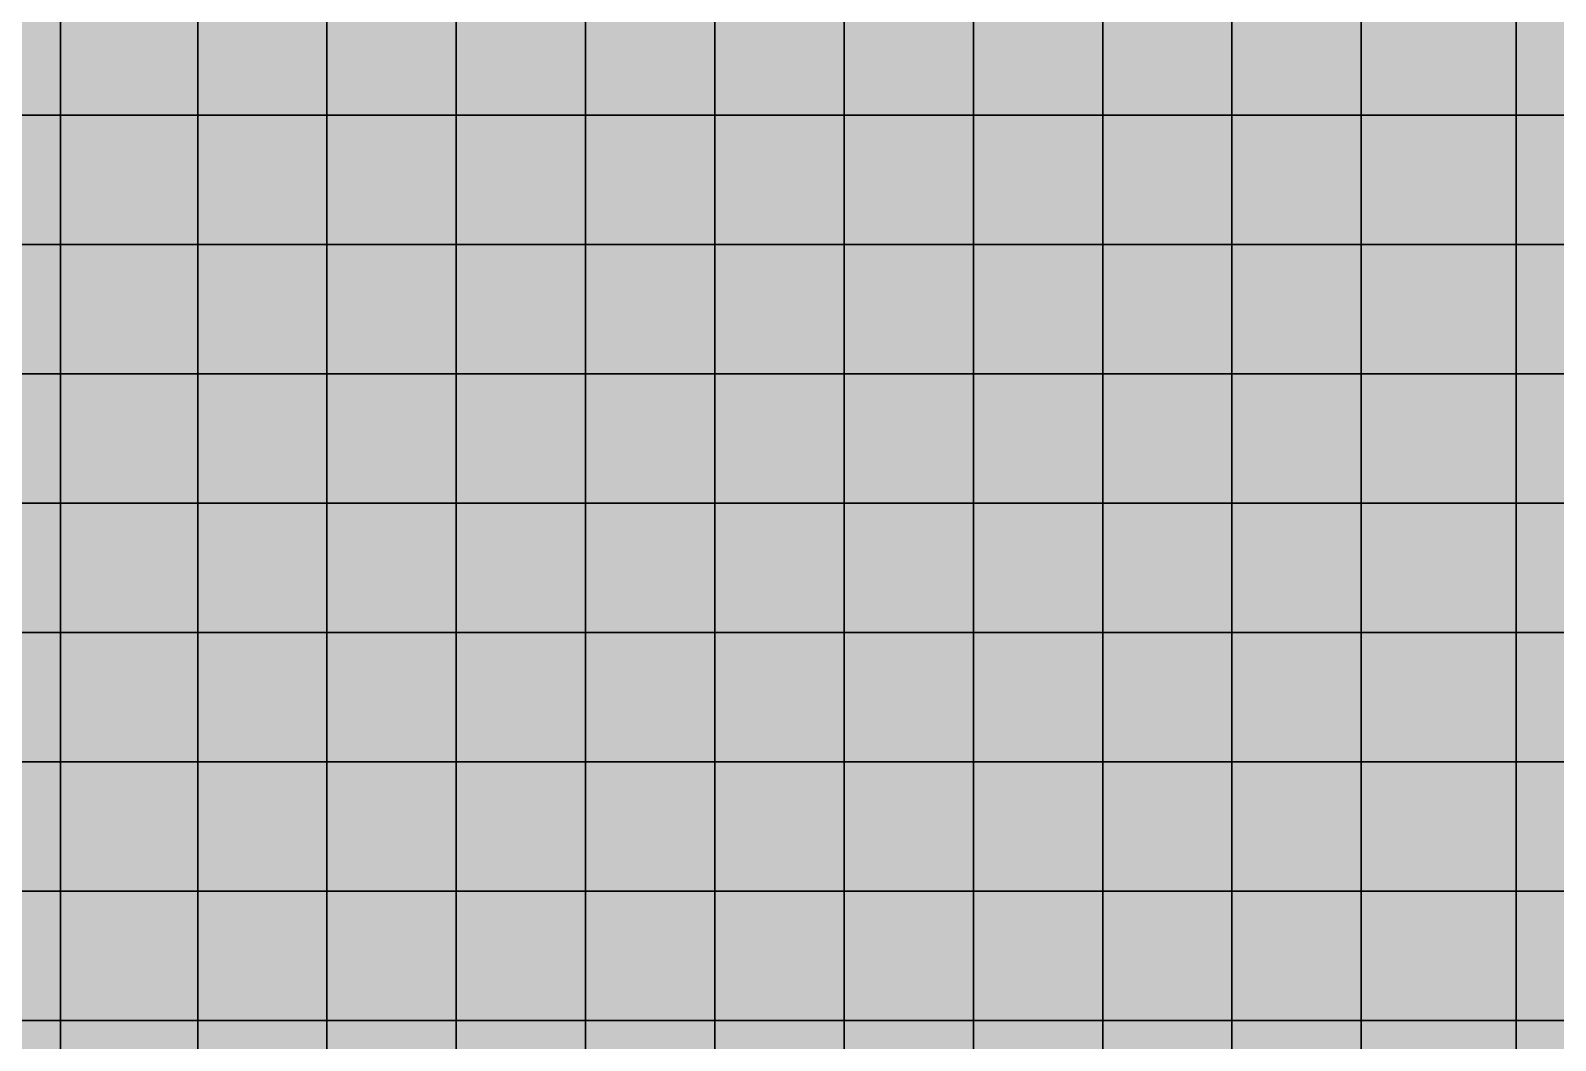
# Model space of a CAD drawing. Header units: inches. Extents: x -100 to 100, y -41 to 41.
# Drawn here: x 12.02 to 23.81, y -18.15 to -10.34 of the extents above; entities that cross this region are included whole.
import ezdxf

# ---------------------------------------------------------------- set-up
doc = ezdxf.new("R2010")
doc.units = ezdxf.units.IN
doc.header["$MEASUREMENT"] = 0

msp = doc.modelspace()

# ---------------------------------------------------------------- linework, layer by layer
at = {"color": 250, "true_color": 0x36353d, "transparency": 33554687}
for p, q in [((12.25, -10), (12.25, -11)), ((12.25, -11), (12.25, -12)), ((23.51, -11), (23.51, -11)), ((12.25, -12), (12.25, -13)), ((23.51, -12), (23.51, -12)), ((12.25, -13), (12.25, -14)), ((23.51, -13), (23.51, -13)), ((12.25, -14), (12.25, -15)), ((23.51, -14), (23.51, -14)), ((12.25, -15), (12.25, -16)), ((23.51, -15), (23.51, -15)), ((12.25, -16), (12.25, -17)), ((23.51, -16), (23.51, -16)), ((12.25, -17), (12.25, -18)), ((23.51, -17), (23.51, -17)), ((12.25, -18), (12.25, -19)), ((23.51, -18), (23.51, -18))]:
    msp.add_line(p, q, dxfattribs=at)
at = {"color": 18, "true_color": 0x000000, "transparency": 33554532}
for p, q in [((12.25, -10), (12.25, -11)), ((12.25, -11), (12.25, -10)), ((12.25, -10), (12.25, -11)), ((13.31103, -11), (13.31103, -10)), ((13.31103, -10), (13.31103, -11)), ((14.31103, -11), (14.31103, -10)), ((14.31103, -10), (14.31103, -11)), ((15.31103, -11), (15.31103, -10)), ((15.31103, -10), (15.31103, -11)), ((16.31103, -11), (16.31103, -10)), ((16.31103, -10), (16.31103, -11)), ((17.31103, -11), (17.31103, -10)), ((17.31103, -10), (17.31103, -11)), ((18.31103, -11), (18.31103, -10)), ((18.31103, -10), (18.31103, -11)), ((19.31103, -11), (19.31103, -10)), ((19.31103, -10), (19.31103, -11)), ((20.31103, -11), (20.31103, -10)), ((20.31103, -10), (20.31103, -11)), ((21.31103, -11), (21.31103, -10)), ((21.31103, -10), (21.31103, -11)), ((22.31103, -11), (22.31103, -10)), ((22.31103, -10), (22.31103, -11)), ((23.51, -11), (23.51, -10)), ((23.51, -10), (23.51, -11)), ((23.51, -11), (23.51, -10)), ((0.99, -11), (12.25, -11)), ((12.25, -11), (11.31103, -11)), ((11.31103, -11), (12.25, -11)), ((12.25, -11), (23.51, -11)), ((12.25, -11), (12.25, -12)), ((12.25, -12), (12.25, -11)), ((13.31103, -11), (12.25, -11)), ((12.25, -11), (12.25, -12)), ((12.25, -11), (13.31103, -11)), ((13.31103, -12), (13.31103, -11)), ((14.31103, -11), (13.31103, -11)), ((13.31103, -11), (13.31103, -12)), ((13.31103, -11), (14.31103, -11)), ((14.31103, -12), (14.31103, -11)), ((14.31103, -11), (15.31103, -11)), ((15.31103, -11), (14.31103, -11)), ((14.31103, -11), (14.31103, -12)), ((15.31103, -12), (15.31103, -11)), ((15.31103, -11), (15.31103, -12)), ((16.31103, -11), (15.31103, -11)), ((15.31103, -11), (16.31103, -11)), ((16.31103, -12), (16.31103, -11)), ((17.31103, -11), (16.31103, -11)), ((16.31103, -11), (16.31103, -12)), ((16.31103, -11), (17.31103, -11)), ((17.31103, -12), (17.31103, -11)), ((17.31103, -11), (17.31103, -12)), ((18.31103, -11), (17.31103, -11)), ((17.31103, -11), (18.31103, -11)), ((18.31103, -12), (18.31103, -11)), ((18.31103, -11), (19.31103, -11)), ((18.31103, -11), (18.31103, -12)), ((19.31103, -11), (18.31103, -11)), ((19.31103, -12), (19.31103, -11)), ((19.31103, -11), (19.31103, -12)), ((20.31103, -11), (19.31103, -11)), ((19.31103, -11), (20.31103, -11)), ((20.31103, -12), (20.31103, -11)), ((20.31103, -11), (20.31103, -12)), ((21.31103, -11), (20.31103, -11)), ((20.31103, -11), (21.31103, -11)), ((21.31103, -12), (21.31103, -11)), ((22.31103, -11), (21.31103, -11)), ((21.31103, -11), (21.31103, -12)), ((21.31103, -11), (22.31103, -11)), ((22.31103, -12), (22.31103, -11)), ((23.51, -11), (22.31103, -11)), ((22.31103, -11), (22.31103, -12)), ((22.31103, -11), (23.51, -11)), ((23.51, -12), (23.51, -11)), ((23.51, -11), (23.51, -12)), ((24.6, -11), (23.51, -11)), ((23.51, -11), (24.6, -11)), ((23.51, -12), (23.51, -11)), ((23.51, -11), (23.51, -11)), ((23.51, -11), (23.51, -11)), ((0.99, -12), (12.25, -12)), ((12.25, -12), (11.31103, -12)), ((11.31103, -12), (12.25, -12)), ((12.25, -12), (23.51, -12)), ((12.25, -12), (12.25, -13)), ((12.25, -13), (12.25, -12)), ((12.25, -12), (12.25, -13)), ((13.31103, -12), (12.25, -12)), ((12.25, -12), (13.31103, -12)), ((13.31103, -13), (13.31103, -12)), ((14.31103, -12), (13.31103, -12)), ((13.31103, -12), (13.31103, -13)), ((13.31103, -12), (14.31103, -12)), ((14.31103, -13), (14.31103, -12)), ((14.31103, -12), (14.31103, -13)), ((15.31103, -12), (14.31103, -12)), ((14.31103, -12), (15.31103, -12)), ((15.31103, -13), (15.31103, -12)), ((15.31103, -12), (15.31103, -13)), ((16.31103, -12), (15.31103, -12)), ((15.31103, -12), (16.31103, -12)), ((16.31103, -13), (16.31103, -12)), ((17.31103, -12), (16.31103, -12)), ((16.31103, -12), (16.31103, -13)), ((16.31103, -12), (17.31103, -12)), ((17.31103, -13), (17.31103, -12)), ((17.31103, -12), (17.31103, -13)), ((18.31103, -12), (17.31103, -12)), ((17.31103, -12), (18.31103, -12)), ((18.31103, -13), (18.31103, -12)), ((18.31103, -12), (18.31103, -13)), ((19.31103, -12), (18.31103, -12)), ((18.31103, -12), (19.31103, -12)), ((19.31103, -13), (19.31103, -12)), ((19.31103, -12), (19.31103, -13)), ((20.31103, -12), (19.31103, -12)), ((19.31103, -12), (20.31103, -12)), ((20.31103, -13), (20.31103, -12)), ((20.31103, -12), (20.31103, -13)), ((21.31103, -12), (20.31103, -12)), ((20.31103, -12), (21.31103, -12)), ((21.31103, -13), (21.31103, -12)), ((21.31103, -12), (21.31103, -13)), ((22.31103, -12), (21.31103, -12)), ((21.31103, -12), (22.31103, -12)), ((22.31103, -13), (22.31103, -12)), ((23.51, -12), (22.31103, -12)), ((22.31103, -12), (22.31103, -13)), ((22.31103, -12), (23.51, -12)), ((23.51, -13), (23.51, -12)), ((23.51, -12), (23.51, -13)), ((24.6, -12), (23.51, -12)), ((23.51, -12), (24.6, -12)), ((23.51, -13), (23.51, -12)), ((23.51, -12), (23.51, -12)), ((23.51, -12), (23.51, -12)), ((0.99, -13), (12.25, -13)), ((11.31103, -13), (12.25, -13)), ((12.25, -13), (11.31103, -13)), ((12.25, -13), (23.51, -13)), ((12.25, -13), (12.25, -14)), ((12.25, -14), (12.25, -13)), ((12.25, -13), (12.25, -14)), ((13.31103, -13), (12.25, -13)), ((12.25, -13), (13.31103, -13)), ((13.31103, -14), (13.31103, -13)), ((14.31103, -13), (13.31103, -13)), ((13.31103, -13), (13.31103, -14)), ((13.31103, -13), (14.31103, -13)), ((14.31103, -14), (14.31103, -13)), ((15.31103, -13), (14.31103, -13)), ((14.31103, -13), (14.31103, -14)), ((14.31103, -13), (15.31103, -13)), ((15.31103, -14), (15.31103, -13)), ((15.31103, -13), (15.31103, -14)), ((16.31103, -13), (15.31103, -13)), ((15.31103, -13), (16.31103, -13)), ((16.31103, -14), (16.31103, -13)), ((17.31103, -13), (16.31103, -13)), ((16.31103, -13), (16.31103, -14)), ((16.31103, -13), (17.31103, -13)), ((17.31103, -14), (17.31103, -13)), ((17.31103, -13), (17.31103, -14)), ((18.31103, -13), (17.31103, -13)), ((17.31103, -13), (18.31103, -13)), ((18.31103, -14), (18.31103, -13)), ((18.31103, -13), (18.31103, -14)), ((19.31103, -13), (18.31103, -13)), ((18.31103, -13), (19.31103, -13)), ((19.31103, -14), (19.31103, -13)), ((19.31103, -13), (19.31103, -14)), ((20.31103, -13), (19.31103, -13)), ((19.31103, -13), (20.31103, -13)), ((20.31103, -14), (20.31103, -13)), ((20.31103, -13), (20.31103, -14)), ((21.31103, -13), (20.31103, -13)), ((20.31103, -13), (21.31103, -13)), ((21.31103, -14), (21.31103, -13)), ((22.31103, -13), (21.31103, -13)), ((21.31103, -13), (21.31103, -14)), ((21.31103, -13), (22.31103, -13)), ((22.31103, -14), (22.31103, -13)), ((23.51, -13), (22.31103, -13)), ((22.31103, -13), (22.31103, -14)), ((22.31103, -13), (23.51, -13)), ((23.51, -14), (23.51, -13)), ((23.51, -13), (23.51, -14)), ((24.6, -13), (23.51, -13)), ((23.51, -13), (24.6, -13)), ((23.51, -14), (23.51, -13)), ((23.51, -13), (23.51, -13)), ((23.51, -13), (23.51, -13)), ((0.99, -14), (12.25, -14)), ((12.25, -14), (11.31103, -14)), ((11.31103, -14), (12.25, -14)), ((12.25, -14), (23.51, -14)), ((12.25, -14), (12.25, -15)), ((12.25, -15), (12.25, -14)), ((13.31103, -14), (12.25, -14)), ((12.25, -14), (12.25, -15)), ((12.25, -14), (13.31103, -14)), ((13.31103, -15), (13.31103, -14)), ((14.31103, -14), (13.31103, -14)), ((13.31103, -14), (13.31103, -15)), ((13.31103, -14), (14.31103, -14)), ((14.31103, -15), (14.31103, -14)), ((15.31103, -14), (14.31103, -14)), ((14.31103, -14), (14.31103, -15)), ((14.31103, -14), (15.31103, -14)), ((15.31103, -15), (15.31103, -14)), ((15.31103, -14), (16.31103, -14)), ((16.31103, -14), (15.31103, -14)), ((15.31103, -14), (15.31103, -15)), ((16.31103, -15), (16.31103, -14)), ((17.31103, -14), (16.31103, -14)), ((16.31103, -14), (16.31103, -15)), ((16.31103, -14), (17.31103, -14)), ((17.31103, -15), (17.31103, -14)), ((18.31103, -14), (17.31103, -14)), ((17.31103, -14), (17.31103, -15)), ((17.31103, -14), (18.31103, -14)), ((18.31103, -15), (18.31103, -14)), ((19.31103, -14), (18.31103, -14)), ((18.31103, -14), (18.31103, -15)), ((18.31103, -14), (19.31103, -14)), ((19.31103, -15), (19.31103, -14)), ((19.31103, -14), (20.31103, -14)), ((20.31103, -14), (19.31103, -14)), ((19.31103, -14), (19.31103, -15)), ((20.31103, -15), (20.31103, -14)), ((20.31103, -14), (20.31103, -15)), ((21.31103, -14), (20.31103, -14)), ((20.31103, -14), (21.31103, -14)), ((21.31103, -15), (21.31103, -14)), ((22.31103, -14), (21.31103, -14)), ((21.31103, -14), (21.31103, -15)), ((21.31103, -14), (22.31103, -14)), ((22.31103, -15), (22.31103, -14)), ((23.51, -14), (22.31103, -14)), ((22.31103, -14), (22.31103, -15)), ((22.31103, -14), (23.51, -14)), ((23.51, -15), (23.51, -14)), ((24.6, -14), (23.51, -14)), ((23.51, -14), (23.51, -15)), ((23.51, -14), (24.6, -14)), ((23.51, -15), (23.51, -14)), ((23.51, -14), (23.51, -14)), ((23.51, -14), (23.51, -14)), ((0.99, -15), (12.25, -15)), ((12.25, -15), (11.31103, -15)), ((11.31103, -15), (12.25, -15)), ((12.25, -15), (23.51, -15)), ((12.25, -15), (12.25, -16)), ((12.25, -16), (12.25, -15)), ((12.25, -15), (12.25, -16)), ((13.31103, -15), (12.25, -15)), ((12.25, -15), (13.31103, -15)), ((13.31103, -16), (13.31103, -15)), ((13.31103, -15), (13.31103, -16)), ((14.31103, -15), (13.31103, -15)), ((13.31103, -15), (14.31103, -15)), ((14.31103, -16), (14.31103, -15)), ((15.31103, -15), (14.31103, -15)), ((14.31103, -15), (14.31103, -16)), ((14.31103, -15), (15.31103, -15)), ((15.31103, -16), (15.31103, -15)), ((15.31103, -15), (15.31103, -16)), ((16.31103, -15), (15.31103, -15)), ((15.31103, -15), (16.31103, -15)), ((16.31103, -16), (16.31103, -15)), ((17.31103, -15), (16.31103, -15)), ((16.31103, -15), (16.31103, -16)), ((16.31103, -15), (17.31103, -15)), ((17.31103, -16), (17.31103, -15)), ((17.31103, -15), (17.31103, -16)), ((18.31103, -15), (17.31103, -15)), ((17.31103, -15), (18.31103, -15)), ((18.31103, -16), (18.31103, -15)), ((18.31103, -15), (18.31103, -16)), ((19.31103, -15), (18.31103, -15)), ((18.31103, -15), (19.31103, -15)), ((19.31103, -16), (19.31103, -15)), ((19.31103, -15), (19.31103, -16)), ((20.31103, -15), (19.31103, -15)), ((19.31103, -15), (20.31103, -15)), ((20.31103, -16), (20.31103, -15)), ((20.31103, -15), (20.31103, -16)), ((21.31103, -15), (20.31103, -15)), ((20.31103, -15), (21.31103, -15)), ((21.31103, -16), (21.31103, -15)), ((21.31103, -15), (21.31103, -16)), ((22.31103, -15), (21.31103, -15)), ((21.31103, -15), (22.31103, -15)), ((22.31103, -16), (22.31103, -15)), ((22.31103, -15), (22.31103, -16)), ((23.51, -15), (22.31103, -15)), ((22.31103, -15), (23.51, -15)), ((23.51, -16), (23.51, -15)), ((24.6, -15), (23.51, -15)), ((23.51, -15), (23.51, -16)), ((23.51, -15), (24.6, -15)), ((23.51, -16), (23.51, -15)), ((23.51, -15), (23.51, -15)), ((23.51, -15), (23.51, -15)), ((0.99, -16), (12.25, -16)), ((12.25, -16), (11.31103, -16)), ((11.31103, -16), (12.25, -16)), ((12.25, -16), (23.51, -16)), ((12.25, -16), (12.25, -17)), ((12.25, -17), (12.25, -16)), ((13.31103, -16), (12.25, -16)), ((12.25, -16), (12.25, -17)), ((12.25, -16), (13.31103, -16)), ((13.31103, -17), (13.31103, -16)), ((13.31103, -16), (13.31103, -17)), ((14.31103, -16), (13.31103, -16)), ((13.31103, -16), (14.31103, -16)), ((14.31103, -17), (14.31103, -16)), ((15.31103, -16), (14.31103, -16)), ((14.31103, -16), (14.31103, -17)), ((14.31103, -16), (15.31103, -16)), ((15.31103, -17), (15.31103, -16)), ((16.31103, -16), (15.31103, -16)), ((15.31103, -16), (15.31103, -17)), ((15.31103, -16), (16.31103, -16)), ((16.31103, -17), (16.31103, -16)), ((17.31103, -16), (16.31103, -16)), ((16.31103, -16), (16.31103, -17)), ((16.31103, -16), (17.31103, -16)), ((17.31103, -17), (17.31103, -16)), ((18.31103, -16), (17.31103, -16)), ((17.31103, -16), (17.31103, -17)), ((17.31103, -16), (18.31103, -16)), ((18.31103, -17), (18.31103, -16)), ((18.31103, -16), (18.31103, -17)), ((19.31103, -16), (18.31103, -16)), ((18.31103, -16), (19.31103, -16)), ((19.31103, -17), (19.31103, -16)), ((20.31103, -16), (19.31103, -16)), ((19.31103, -16), (19.31103, -17)), ((19.31103, -16), (20.31103, -16)), ((20.31103, -17), (20.31103, -16)), ((20.31103, -16), (20.31103, -17)), ((21.31103, -16), (20.31103, -16)), ((20.31103, -16), (21.31103, -16)), ((21.31103, -17), (21.31103, -16)), ((22.31103, -16), (21.31103, -16)), ((21.31103, -16), (21.31103, -17)), ((21.31103, -16), (22.31103, -16)), ((22.31103, -17), (22.31103, -16)), ((23.51, -16), (22.31103, -16)), ((22.31103, -16), (22.31103, -17)), ((22.31103, -16), (23.51, -16)), ((23.51, -17), (23.51, -16)), ((23.51, -16), (24.6, -16)), ((24.6, -16), (23.51, -16)), ((23.51, -16), (23.51, -17)), ((23.51, -17), (23.51, -16)), ((23.51, -16), (23.51, -16)), ((23.51, -16), (23.51, -16)), ((0.99, -17), (12.25, -17)), ((12.25, -17), (11.31103, -17)), ((11.31103, -17), (12.25, -17)), ((12.25, -17), (23.51, -17)), ((12.25, -17), (12.25, -18)), ((12.25, -18), (12.25, -17)), ((13.31103, -17), (12.25, -17)), ((12.25, -17), (12.25, -18)), ((12.25, -17), (13.31103, -17)), ((13.31103, -18), (13.31103, -17)), ((13.31103, -17), (13.31103, -18)), ((14.31103, -17), (13.31103, -17)), ((13.31103, -17), (14.31103, -17)), ((14.31103, -18), (14.31103, -17)), ((15.31103, -17), (14.31103, -17)), ((14.31103, -17), (14.31103, -18)), ((14.31103, -17), (15.31103, -17)), ((15.31103, -18), (15.31103, -17)), ((16.31103, -17), (15.31103, -17)), ((15.31103, -17), (15.31103, -18)), ((15.31103, -17), (16.31103, -17)), ((16.31103, -18), (16.31103, -17)), ((16.31103, -17), (17.31103, -17)), ((17.31103, -17), (16.31103, -17)), ((16.31103, -17), (16.31103, -18)), ((17.31103, -18), (17.31103, -17)), ((18.31103, -17), (17.31103, -17)), ((17.31103, -17), (17.31103, -18)), ((17.31103, -17), (18.31103, -17)), ((18.31103, -18), (18.31103, -17)), ((18.31103, -17), (18.31103, -18)), ((19.31103, -17), (18.31103, -17)), ((18.31103, -17), (19.31103, -17)), ((19.31103, -18), (19.31103, -17)), ((20.31103, -17), (19.31103, -17)), ((19.31103, -17), (19.31103, -18)), ((19.31103, -17), (20.31103, -17)), ((20.31103, -18), (20.31103, -17)), ((20.31103, -17), (21.31103, -17)), ((20.31103, -17), (20.31103, -18)), ((21.31103, -17), (20.31103, -17)), ((21.31103, -18), (21.31103, -17)), ((22.31103, -17), (21.31103, -17)), ((21.31103, -17), (21.31103, -18)), ((21.31103, -17), (22.31103, -17)), ((22.31103, -18), (22.31103, -17)), ((23.51, -17), (22.31103, -17)), ((22.31103, -17), (22.31103, -18)), ((22.31103, -17), (23.51, -17)), ((23.51, -18), (23.51, -17)), ((24.6, -17), (23.51, -17)), ((23.51, -17), (23.51, -18)), ((23.51, -17), (24.6, -17)), ((23.51, -18), (23.51, -17)), ((23.51, -17), (23.51, -17)), ((23.51, -17), (23.51, -17)), ((0.99, -18), (12.25, -18)), ((12.25, -18), (11.31103, -18)), ((11.31103, -18), (12.25, -18)), ((12.25, -18), (23.51, -18)), ((12.25, -18), (12.25, -19)), ((12.25, -19), (12.25, -18)), ((13.31103, -18), (12.25, -18)), ((12.25, -18), (12.25, -19)), ((12.25, -18), (13.31103, -18)), ((13.31103, -19), (13.31103, -18)), ((13.31103, -18), (13.31103, -19)), ((14.31103, -18), (13.31103, -18)), ((13.31103, -18), (14.31103, -18)), ((14.31103, -19), (14.31103, -18)), ((15.31103, -18), (14.31103, -18)), ((14.31103, -18), (14.31103, -19)), ((14.31103, -18), (15.31103, -18)), ((15.31103, -19), (15.31103, -18)), ((16.31103, -18), (15.31103, -18)), ((15.31103, -18), (15.31103, -19)), ((15.31103, -18), (16.31103, -18)), ((16.31103, -19), (16.31103, -18)), ((17.31103, -18), (16.31103, -18)), ((16.31103, -18), (16.31103, -19)), ((16.31103, -18), (17.31103, -18)), ((17.31103, -19), (17.31103, -18)), ((17.31103, -18), (17.31103, -19)), ((18.31103, -18), (17.31103, -18)), ((17.31103, -18), (18.31103, -18)), ((18.31103, -19), (18.31103, -18)), ((18.31103, -18), (18.31103, -19)), ((19.31103, -18), (18.31103, -18)), ((18.31103, -18), (19.31103, -18)), ((19.31103, -19), (19.31103, -18)), ((20.31103, -18), (19.31103, -18)), ((19.31103, -18), (19.31103, -19)), ((19.31103, -18), (20.31103, -18)), ((20.31103, -19), (20.31103, -18)), ((20.31103, -18), (20.31103, -19)), ((21.31103, -18), (20.31103, -18)), ((20.31103, -18), (21.31103, -18)), ((21.31103, -19), (21.31103, -18)), ((22.31103, -18), (21.31103, -18)), ((21.31103, -18), (21.31103, -19)), ((21.31103, -18), (22.31103, -18)), ((22.31103, -19), (22.31103, -18)), ((22.31103, -18), (22.31103, -19)), ((23.51, -18), (22.31103, -18)), ((22.31103, -18), (23.51, -18)), ((23.51, -19), (23.51, -18)), ((23.51, -18), (23.51, -19)), ((24.6, -18), (23.51, -18)), ((23.51, -18), (24.6, -18)), ((23.51, -19), (23.51, -18)), ((23.51, -18), (23.51, -18)), ((23.51, -18), (23.51, -18))]:
    msp.add_line(p, q, dxfattribs=at)
at = {"color": 251, "true_color": 0x435b5c, "transparency": 33554687}
for p, q in [((23.51, -11), (23.51, -10)), ((23.51, -12), (23.51, -11)), ((23.51, -13), (23.51, -12)), ((23.51, -14), (23.51, -13)), ((23.51, -15), (23.51, -14)), ((23.51, -16), (23.51, -15)), ((23.51, -17), (23.51, -16)), ((23.51, -18), (23.51, -17)), ((23.51, -19), (23.51, -18))]:
    msp.add_line(p, q, dxfattribs=at)
at = {"color": 167, "true_color": 0x345582, "transparency": 33554687}
for p, q in [((0.99, -11), (12.25, -11)), ((12.25, -11), (23.51, -11)), ((23.51, -11), (23.51, -11)), ((0.99, -12), (12.25, -12)), ((12.25, -12), (23.51, -12)), ((23.51, -12), (23.51, -12)), ((0.99, -13), (12.25, -13)), ((12.25, -13), (23.51, -13)), ((23.51, -13), (23.51, -13)), ((0.99, -14), (12.25, -14)), ((12.25, -14), (23.51, -14)), ((23.51, -14), (23.51, -14)), ((0.99, -15), (12.25, -15)), ((12.25, -15), (23.51, -15)), ((23.51, -15), (23.51, -15)), ((0.99, -16), (12.25, -16)), ((12.25, -16), (23.51, -16)), ((23.51, -16), (23.51, -16)), ((0.99, -17), (12.25, -17)), ((12.25, -17), (23.51, -17)), ((23.51, -17), (23.51, -17)), ((0.99, -18), (12.25, -18)), ((12.25, -18), (23.51, -18)), ((23.51, -18), (23.51, -18))]:
    msp.add_line(p, q, dxfattribs=at)
at = {"color": 173, "true_color": 0x6b48ec, "transparency": 33554687}
for points in [[(12.25, -10), (11.31103, -10), (11.31103, -11)], [(12.25, -10), (11.31103, -11), (12.25, -11)], [(13.31103, -10), (12.25, -10), (12.25, -11)], [(13.31103, -10), (12.25, -11), (13.31103, -11)], [(14.31103, -10), (13.31103, -10), (13.31103, -11)], [(14.31103, -10), (13.31103, -11), (14.31103, -11)], [(15.31103, -10), (14.31103, -10), (14.31103, -11)], [(15.31103, -10), (14.31103, -11), (15.31103, -11)], [(16.31103, -10), (15.31103, -10), (15.31103, -11)], [(16.31103, -10), (15.31103, -11), (16.31103, -11)], [(17.31103, -10), (16.31103, -10), (16.31103, -11)], [(17.31103, -10), (16.31103, -11), (17.31103, -11)], [(17.31103, -10), (17.31103, -11), (18.31103, -11)], [(17.31103, -10), (18.31103, -11), (18.31103, -10)], [(18.31103, -10), (18.31103, -11), (19.31103, -11)], [(18.31103, -10), (19.31103, -11), (19.31103, -10)], [(20.31103, -10), (19.31103, -10), (19.31103, -11)], [(20.31103, -10), (19.31103, -11), (20.31103, -11)], [(20.31103, -10), (20.31103, -11), (21.31103, -11)], [(20.31103, -10), (21.31103, -11), (21.31103, -10)], [(22.31103, -10), (21.31103, -10), (21.31103, -11)], [(22.31103, -10), (21.31103, -11), (22.31103, -11)], [(23.51, -11), (23.51, -10), (22.31103, -10)], [(23.51, -11), (22.31103, -10), (22.31103, -11)], [(12.25, -11), (11.31103, -11), (11.31103, -12)], [(12.25, -11), (11.31103, -12), (12.25, -12)], [(13.31103, -11), (12.25, -11), (12.25, -12)], [(13.31103, -11), (12.25, -12), (13.31103, -12)], [(14.31103, -11), (13.31103, -11), (13.31103, -12)], [(14.31103, -11), (13.31103, -12), (14.31103, -12)], [(15.31103, -11), (14.31103, -11), (14.31103, -12)], [(15.31103, -11), (14.31103, -12), (15.31103, -12)], [(15.31103, -11), (15.31103, -12), (16.31103, -12)], [(15.31103, -11), (16.31103, -12), (16.31103, -11)], [(17.31103, -11), (16.31103, -11), (16.31103, -12)], [(17.31103, -11), (16.31103, -12), (17.31103, -12)], [(17.31103, -11), (17.31103, -12), (18.31103, -12)], [(17.31103, -11), (18.31103, -12), (18.31103, -11)], [(18.31103, -11), (18.31103, -12), (19.31103, -12)], [(18.31103, -11), (19.31103, -12), (19.31103, -11)], [(19.31103, -11), (19.31103, -12), (20.31103, -12)], [(19.31103, -11), (20.31103, -12), (20.31103, -11)], [(20.31103, -11), (20.31103, -12), (21.31103, -12)], [(20.31103, -11), (21.31103, -12), (21.31103, -11)], [(22.31103, -11), (21.31103, -11), (21.31103, -12)], [(22.31103, -11), (21.31103, -12), (22.31103, -12)], [(23.51, -12), (23.51, -11), (22.31103, -11)], [(23.51, -12), (22.31103, -11), (22.31103, -12)], [(11.31103, -12), (11.31103, -13), (12.25, -13)], [(11.31103, -12), (12.25, -13), (12.25, -12)], [(12.25, -12), (12.25, -13), (13.31103, -13)], [(12.25, -12), (13.31103, -13), (13.31103, -12)], [(14.31103, -12), (13.31103, -12), (13.31103, -13)], [(14.31103, -12), (13.31103, -13), (14.31103, -13)], [(14.31103, -12), (14.31103, -13), (15.31103, -13)], [(14.31103, -12), (15.31103, -13), (15.31103, -12)], [(15.31103, -12), (15.31103, -13), (16.31103, -13)], [(15.31103, -12), (16.31103, -13), (16.31103, -12)], [(17.31103, -12), (16.31103, -12), (16.31103, -13)], [(17.31103, -12), (16.31103, -13), (17.31103, -13)], [(17.31103, -12), (17.31103, -13), (18.31103, -13)], [(17.31103, -12), (18.31103, -13), (18.31103, -12)], [(18.31103, -12), (18.31103, -13), (19.31103, -13)], [(18.31103, -12), (19.31103, -13), (19.31103, -12)], [(19.31103, -12), (19.31103, -13), (20.31103, -13)], [(19.31103, -12), (20.31103, -13), (20.31103, -12)], [(20.31103, -12), (20.31103, -13), (21.31103, -13)], [(20.31103, -12), (21.31103, -13), (21.31103, -12)], [(21.31103, -12), (21.31103, -13), (22.31103, -13)], [(21.31103, -12), (22.31103, -13), (22.31103, -12)], [(23.51, -13), (23.51, -12), (22.31103, -12)], [(23.51, -13), (22.31103, -12), (22.31103, -13)], [(12.25, -13), (11.31103, -13), (11.31103, -14)], [(12.25, -13), (11.31103, -14), (12.25, -14)], [(12.25, -13), (12.25, -14), (13.31103, -14)], [(12.25, -13), (13.31103, -14), (13.31103, -13)], [(14.31103, -13), (13.31103, -13), (13.31103, -14)], [(14.31103, -13), (13.31103, -14), (14.31103, -14)], [(15.31103, -13), (14.31103, -13), (14.31103, -14)], [(15.31103, -13), (14.31103, -14), (15.31103, -14)], [(15.31103, -13), (15.31103, -14), (16.31103, -14)], [(15.31103, -13), (16.31103, -14), (16.31103, -13)], [(17.31103, -13), (16.31103, -13), (16.31103, -14)], [(17.31103, -13), (16.31103, -14), (17.31103, -14)], [(17.31103, -13), (17.31103, -14), (18.31103, -14)], [(17.31103, -13), (18.31103, -14), (18.31103, -13)], [(18.31103, -13), (18.31103, -14), (19.31103, -14)], [(18.31103, -13), (19.31103, -14), (19.31103, -13)], [(19.31103, -13), (19.31103, -14), (20.31103, -14)], [(19.31103, -13), (20.31103, -14), (20.31103, -13)], [(20.31103, -13), (20.31103, -14), (21.31103, -14)], [(20.31103, -13), (21.31103, -14), (21.31103, -13)], [(22.31103, -13), (21.31103, -13), (21.31103, -14)], [(22.31103, -13), (21.31103, -14), (22.31103, -14)], [(23.51, -14), (23.51, -13), (22.31103, -13)], [(23.51, -14), (22.31103, -13), (22.31103, -14)], [(12.25, -14), (11.31103, -14), (11.31103, -15)], [(12.25, -14), (11.31103, -15), (12.25, -15)], [(13.31103, -14), (12.25, -14), (12.25, -15)], [(13.31103, -14), (12.25, -15), (13.31103, -15)], [(14.31103, -14), (13.31103, -14), (13.31103, -15)], [(14.31103, -14), (13.31103, -15), (14.31103, -15)], [(15.31103, -14), (14.31103, -14), (14.31103, -15)], [(15.31103, -14), (14.31103, -15), (15.31103, -15)], [(16.31103, -14), (15.31103, -14), (15.31103, -15)], [(16.31103, -14), (15.31103, -15), (16.31103, -15)], [(17.31103, -14), (16.31103, -14), (16.31103, -15)], [(17.31103, -14), (16.31103, -15), (17.31103, -15)], [(18.31103, -14), (17.31103, -14), (17.31103, -15)], [(18.31103, -14), (17.31103, -15), (18.31103, -15)], [(19.31103, -14), (18.31103, -14), (18.31103, -15)], [(19.31103, -14), (18.31103, -15), (19.31103, -15)], [(20.31103, -14), (19.31103, -14), (19.31103, -15)], [(20.31103, -14), (19.31103, -15), (20.31103, -15)], [(20.31103, -14), (20.31103, -15), (21.31103, -15)], [(20.31103, -14), (21.31103, -15), (21.31103, -14)], [(22.31103, -14), (21.31103, -14), (21.31103, -15)], [(22.31103, -14), (21.31103, -15), (22.31103, -15)], [(23.51, -14), (22.31103, -14), (22.31103, -15)], [(23.51, -14), (22.31103, -15), (23.51, -15)], [(11.31103, -15), (11.31103, -16), (12.25, -16)], [(11.31103, -15), (12.25, -16), (12.25, -15)], [(12.25, -15), (12.25, -16), (13.31103, -16)], [(12.25, -15), (13.31103, -16), (13.31103, -15)], [(13.31103, -15), (13.31103, -16), (14.31103, -16)], [(13.31103, -15), (14.31103, -16), (14.31103, -15)], [(15.31103, -15), (14.31103, -15), (14.31103, -16)], [(15.31103, -15), (14.31103, -16), (15.31103, -16)], [(15.31103, -15), (15.31103, -16), (16.31103, -16)], [(15.31103, -15), (16.31103, -16), (16.31103, -15)], [(17.31103, -15), (16.31103, -15), (16.31103, -16)], [(17.31103, -15), (16.31103, -16), (17.31103, -16)], [(17.31103, -15), (17.31103, -16), (18.31103, -16)], [(17.31103, -15), (18.31103, -16), (18.31103, -15)], [(18.31103, -15), (18.31103, -16), (19.31103, -16)], [(18.31103, -15), (19.31103, -16), (19.31103, -15)], [(19.31103, -15), (19.31103, -16), (20.31103, -16)], [(19.31103, -15), (20.31103, -16), (20.31103, -15)], [(20.31103, -15), (20.31103, -16), (21.31103, -16)], [(20.31103, -15), (21.31103, -16), (21.31103, -15)], [(21.31103, -15), (21.31103, -16), (22.31103, -16)], [(21.31103, -15), (22.31103, -16), (22.31103, -15)], [(22.31103, -15), (22.31103, -16), (23.51, -16)], [(22.31103, -15), (23.51, -16), (23.51, -15)], [(12.25, -16), (11.31103, -16), (11.31103, -17)], [(12.25, -16), (11.31103, -17), (12.25, -17)], [(13.31103, -16), (12.25, -16), (12.25, -17)], [(13.31103, -16), (12.25, -17), (13.31103, -17)], [(13.31103, -16), (13.31103, -17), (14.31103, -17)], [(13.31103, -16), (14.31103, -17), (14.31103, -16)], [(15.31103, -16), (14.31103, -16), (14.31103, -17)], [(15.31103, -16), (14.31103, -17), (15.31103, -17)], [(16.31103, -16), (15.31103, -16), (15.31103, -17)], [(16.31103, -16), (15.31103, -17), (16.31103, -17)], [(17.31103, -16), (16.31103, -16), (16.31103, -17)], [(17.31103, -16), (16.31103, -17), (17.31103, -17)], [(18.31103, -16), (17.31103, -16), (17.31103, -17)], [(18.31103, -16), (17.31103, -17), (18.31103, -17)], [(18.31103, -16), (18.31103, -17), (19.31103, -17)], [(18.31103, -16), (19.31103, -17), (19.31103, -16)], [(20.31103, -16), (19.31103, -16), (19.31103, -17)], [(20.31103, -16), (19.31103, -17), (20.31103, -17)], [(20.31103, -16), (20.31103, -17), (21.31103, -17)], [(20.31103, -16), (21.31103, -17), (21.31103, -16)], [(22.31103, -16), (21.31103, -16), (21.31103, -17)], [(22.31103, -16), (21.31103, -17), (22.31103, -17)], [(23.51, -16), (22.31103, -16), (22.31103, -17)], [(23.51, -16), (22.31103, -17), (23.51, -17)], [(11.31103, -18), (12.25, -18), (12.25, -17)], [(11.31103, -18), (12.25, -17), (11.31103, -17)], [(12.25, -18), (13.31103, -18), (13.31103, -17)], [(12.25, -18), (13.31103, -17), (12.25, -17)], [(13.31103, -17), (13.31103, -18), (14.31103, -18)], [(13.31103, -17), (14.31103, -18), (14.31103, -17)], [(14.31103, -18), (15.31103, -18), (15.31103, -17)], [(14.31103, -18), (15.31103, -17), (14.31103, -17)], [(15.31103, -18), (16.31103, -18), (16.31103, -17)], [(15.31103, -18), (16.31103, -17), (15.31103, -17)], [(16.31103, -18), (17.31103, -18), (17.31103, -17)], [(16.31103, -18), (17.31103, -17), (16.31103, -17)], [(17.31103, -18), (18.31103, -18), (18.31103, -17)], [(17.31103, -18), (18.31103, -17), (17.31103, -17)], [(18.31103, -17), (18.31103, -18), (19.31103, -18)], [(18.31103, -17), (19.31103, -18), (19.31103, -17)], [(19.31103, -18), (20.31103, -18), (20.31103, -17)], [(19.31103, -18), (20.31103, -17), (19.31103, -17)], [(20.31103, -17), (20.31103, -18), (21.31103, -18)], [(20.31103, -17), (21.31103, -18), (21.31103, -17)], [(21.31103, -18), (22.31103, -18), (22.31103, -17)], [(21.31103, -18), (22.31103, -17), (21.31103, -17)], [(22.31103, -18), (23.51, -18), (23.51, -17)], [(22.31103, -18), (23.51, -17), (22.31103, -17)], [(11.31103, -19), (12.25, -19), (12.25, -18)], [(11.31103, -19), (12.25, -18), (11.31103, -18)], [(12.25, -19), (13.31103, -19), (13.31103, -18)], [(12.25, -19), (13.31103, -18), (12.25, -18)], [(13.31103, -18), (13.31103, -19), (14.31103, -19)], [(13.31103, -18), (14.31103, -19), (14.31103, -18)], [(14.31103, -19), (15.31103, -19), (15.31103, -18)], [(14.31103, -19), (15.31103, -18), (14.31103, -18)], [(15.31103, -19), (16.31103, -19), (16.31103, -18)], [(15.31103, -19), (16.31103, -18), (15.31103, -18)], [(16.31103, -19), (17.31103, -19), (17.31103, -18)], [(16.31103, -19), (17.31103, -18), (16.31103, -18)], [(17.31103, -18), (17.31103, -19), (18.31103, -19)], [(17.31103, -18), (18.31103, -19), (18.31103, -18)], [(18.31103, -18), (18.31103, -19), (19.31103, -19)], [(18.31103, -18), (19.31103, -19), (19.31103, -18)], [(19.31103, -19), (20.31103, -19), (20.31103, -18)], [(19.31103, -19), (20.31103, -18), (19.31103, -18)], [(20.31103, -18), (20.31103, -19), (21.31103, -19)], [(20.31103, -18), (21.31103, -19), (21.31103, -18)], [(21.31103, -19), (22.31103, -19), (22.31103, -18)], [(21.31103, -19), (22.31103, -18), (21.31103, -18)], [(22.31103, -18), (22.31103, -19), (23.51, -19)], [(22.31103, -18), (23.51, -19), (23.51, -18)]]:
    msp.add_solid(points, dxfattribs=at)
at = {"color": 254, "true_color": 0xd5d5d5, "transparency": 33554687}
for points in [[(23.51, -10), (23.51, -11), (24.6, -11)], [(23.51, -10), (24.6, -11), (24.6, -10)], [(23.51, -11), (23.51, -12), (24.6, -12)], [(23.51, -11), (24.6, -12), (24.6, -11)], [(23.51, -12), (23.51, -13), (24.6, -13)], [(23.51, -12), (24.6, -13), (24.6, -12)], [(23.51, -13), (23.51, -14), (24.6, -14)], [(23.51, -13), (24.6, -14), (24.6, -13)], [(24.6, -14), (23.51, -14), (23.51, -15)], [(24.6, -14), (23.51, -15), (24.6, -15)], [(23.51, -16), (24.6, -16), (24.6, -15)], [(23.51, -16), (24.6, -15), (23.51, -15)]]:
    msp.add_solid(points, dxfattribs=at)
at = {"color": 151, "true_color": 0xa2c9f8, "transparency": 33554687}
for points in [[(24.6, -16), (23.51, -16), (23.51, -17)], [(24.6, -16), (23.51, -17), (24.6, -17)], [(23.51, -18), (24.6, -18), (24.6, -17)], [(23.51, -18), (24.6, -17), (23.51, -17)], [(23.51, -18), (23.51, -19), (24.6, -19)], [(23.51, -18), (24.6, -19), (24.6, -18)]]:
    msp.add_solid(points, dxfattribs=at)

doc.saveas('drawing.dxf')
